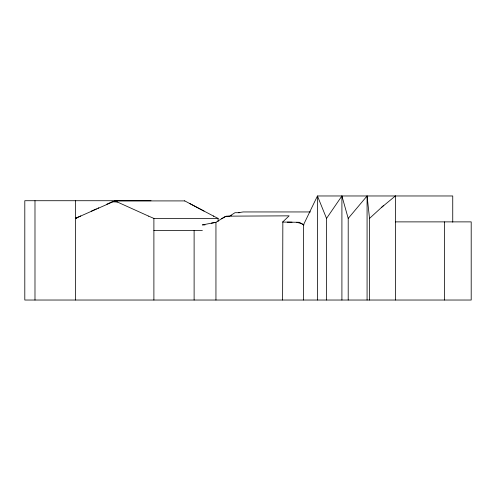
<?xml version="1.0" encoding="UTF-8"?>
<svg xmlns="http://www.w3.org/2000/svg" width="496" height="496" viewBox="0 0 496 496"><rect width="100%" height="100%" fill="white"/><g stroke="black" fill="none" stroke-linecap="round" stroke-linejoin="round"><path stroke-width="0.74" d="M303.459 300.03L303.459 224.899L317.446 195.97L452.743 195.97L452.743 222.177M326.529 300.03L326.529 218.42L341.911 195.97L348.204 218.42L348.204 300.03M348.204 218.42L367.077 195.97L369.526 218.42L369.526 300.03M282.844 221.855L282.615 300.03M369.526 218.42L383.755 205.363M381.492 207.44L395.386 195.97L395.386 300.03M394.518 196.652L395.386 195.97M221.532 218.804L226.381 216.163L289.137 215.847L282.615 222.065L299.293 222.301L304.023 224.899M76.861 218.327L75.522 218.327L80.749 215.971M91.196 211.246L96.422 208.884M98.041 208.159L98.71 207.855M106.869 204.166L112.096 201.804L117.323 201.996M75.522 218.327L114.923 200.911L184.754 200.911M211.42 223.175L215.946 222.32L225.097 216.566L229.673 216.151M238.322 212.71L243.139 211.947L310.446 211.947M151.026 200.719L24.8 200.719L24.8 300.03L471.2 300.03L471.2 221.879L395.386 221.879M239.804 212.71L234.986 212.71L230.163 215.754L231.644 215.754M148.67 216.157L153.89 218.42L218.11 218.42L218.11 221.501M205.028 224.899L202.362 224.899L215.946 222.32L215.946 300.03M153.89 230.51L202.362 230.51M287.302 222.134L292.045 222.202M296.788 222.27L301.531 223.659L303.459 224.899M114.923 200.911L148.695 216.169M213.323 215.989L218.11 218.42M189.571 203.453L213.664 216.169M184.568 200.812L198.946 208.401M199.206 208.537L204.023 211.079M326.529 218.42L317.446 195.97L317.446 300.03M444.385 221.879L444.385 300.03M367.077 195.97L367.077 300.03M341.911 195.97L341.911 300.03M194.116 230.51L194.116 300.03M153.89 218.42L153.89 300.03M75.522 200.719L75.522 300.03M34.987 200.719L34.987 300.03"/></g></svg>
